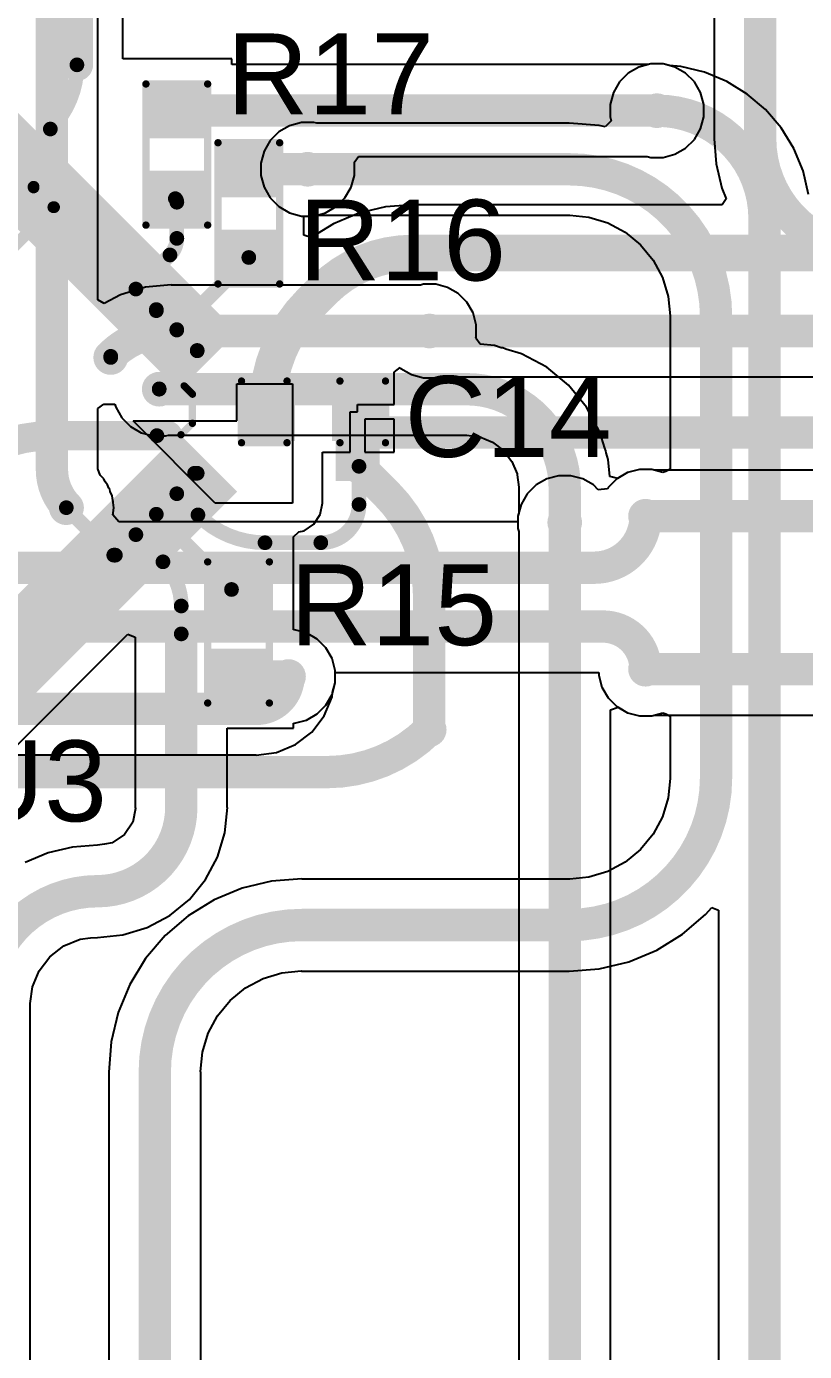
# Model space of a CAD drawing. Header units: millimetres. Extents: x -14 to 145, y 0 to 69.
# Drawn here: x 49.88 to 63.33, y 22.76 to 45.65 of the extents above; entities that cross this region are included whole.
import ezdxf

# ---------------------------------------------------------------- set-up
doc = ezdxf.new("R2010")
doc.units = ezdxf.units.MM
for name, color, linetype in [('BottomLayer', 5, 'Continuous'), ('TopLayer', 1, 'Continuous'), ('TopOverlay', 2, 'Continuous'), ('TopPaste', 8, 'Continuous'), ('TopSolder', 216, 'Continuous'), ('ViaHoleLayer', 16, 'Continuous')]:
    doc.layers.add(name, color=color, linetype=linetype)
doc.styles.add('Arial', font='', dxfattribs={"height": 0.2})
doc.styles.get('Arial').set_extended_font_data('Arial')

# ---------------------------------------------------------------- blocks, each defined once
blk = doc.blocks.new('48_LQFP__7_7___18')
at = {"layer": 'TopLayer'}
for points in [[(4.86, 1.91), (4.86, 1.59), (3.64, 1.59), (3.64, 1.91)], [(4.86, 1.41), (4.86, 1.09), (3.64, 1.09), (3.64, 1.41)], [(4.86, 0.91), (4.86, 0.59), (3.64, 0.59), (3.64, 0.91)], [(4.86, 0.41), (4.86, 0.09), (3.64, 0.09), (3.64, 0.41)], [(4.86, -0.09), (4.86, -0.41), (3.64, -0.41), (3.64, -0.09)], [(4.86, -0.59), (4.86, -0.91), (3.64, -0.91), (3.64, -0.59)], [(4.86, -1.09), (4.86, -1.41), (3.64, -1.41), (3.64, -1.09)], [(4.86, -1.59), (4.86, -1.91), (3.64, -1.91), (3.64, -1.59)], [(4.86, -2.09), (4.86, -2.41), (3.64, -2.41), (3.64, -2.09)], [(4.86, -2.59), (4.86, -2.91), (3.64, -2.91), (3.64, -2.59)], [(-1.59, -3.64), (-1.59, -4.86), (-1.91, -4.86), (-1.91, -3.64)], [(-1.09, -3.64), (-1.09, -4.86), (-1.41, -4.86), (-1.41, -3.64)], [(-0.59, -3.64), (-0.59, -4.86), (-0.91, -4.86), (-0.91, -3.64)], [(-0.09, -3.64), (-0.09, -4.86), (-0.41, -4.86), (-0.41, -3.64)], [(0.41, -3.64), (0.41, -4.86), (0.09, -4.86), (0.09, -3.64)], [(0.91, -3.64), (0.91, -4.86), (0.59, -4.86), (0.59, -3.64)], [(1.41, -3.64), (1.41, -4.86), (1.09, -4.86), (1.09, -3.64)], [(1.91, -3.64), (1.91, -4.86), (1.59, -4.86), (1.59, -3.64)], [(2.41, -3.64), (2.41, -4.86), (2.09, -4.86), (2.09, -3.64)], [(2.91, -3.64), (2.91, -4.86), (2.59, -4.86), (2.59, -3.64)]]:
    blk.add_hatch(color=1, dxfattribs=at).paths.add_polyline_path(points)
at = {"layer": 'TopPaste'}
for points in [[(4.86, 1.91), (4.86, 1.59), (3.64, 1.59), (3.64, 1.91)], [(4.86, 1.41), (4.86, 1.09), (3.64, 1.09), (3.64, 1.41)], [(4.86, 0.91), (4.86, 0.59), (3.64, 0.59), (3.64, 0.91)], [(4.86, 0.41), (4.86, 0.09), (3.64, 0.09), (3.64, 0.41)], [(4.86, -0.09), (4.86, -0.41), (3.64, -0.41), (3.64, -0.09)], [(4.86, -0.59), (4.86, -0.91), (3.64, -0.91), (3.64, -0.59)], [(4.86, -1.09), (4.86, -1.41), (3.64, -1.41), (3.64, -1.09)], [(4.86, -1.59), (4.86, -1.91), (3.64, -1.91), (3.64, -1.59)], [(4.86, -2.09), (4.86, -2.41), (3.64, -2.41), (3.64, -2.09)], [(4.86, -2.59), (4.86, -2.91), (3.64, -2.91), (3.64, -2.59)], [(-1.59, -3.64), (-1.59, -4.86), (-1.91, -4.86), (-1.91, -3.64)], [(-1.09, -3.64), (-1.09, -4.86), (-1.41, -4.86), (-1.41, -3.64)], [(-0.59, -3.64), (-0.59, -4.86), (-0.91, -4.86), (-0.91, -3.64)], [(-0.09, -3.64), (-0.09, -4.86), (-0.41, -4.86), (-0.41, -3.64)], [(0.41, -3.64), (0.41, -4.86), (0.09, -4.86), (0.09, -3.64)], [(0.91, -3.64), (0.91, -4.86), (0.59, -4.86), (0.59, -3.64)], [(1.41, -3.64), (1.41, -4.86), (1.09, -4.86), (1.09, -3.64)], [(1.91, -3.64), (1.91, -4.86), (1.59, -4.86), (1.59, -3.64)], [(2.41, -3.64), (2.41, -4.86), (2.09, -4.86), (2.09, -3.64)], [(2.91, -3.64), (2.91, -4.86), (2.59, -4.86), (2.59, -3.64)]]:
    blk.add_hatch(color=8, dxfattribs=at).paths.add_polyline_path(points)
at = {"layer": 'TopSolder'}
for points in [[(4.962, 2.512), (4.962, 1.988), (3.538, 1.988), (3.538, 2.512)], [(4.962, 2.012), (4.962, 1.488), (3.538, 1.488), (3.538, 2.012)], [(4.962, 1.512), (4.962, 0.988), (3.538, 0.988), (3.538, 1.512)], [(4.962, 1.012), (4.962, 0.488), (3.538, 0.488), (3.538, 1.012)], [(4.962, 0.512), (4.962, -0.012), (3.538, -0.012), (3.538, 0.512)], [(4.962, 0.012), (4.962, -0.512), (3.538, -0.512), (3.538, 0.012)], [(4.962, -0.488), (4.962, -1.012), (3.538, -1.012), (3.538, -0.488)], [(4.962, -0.988), (4.962, -1.512), (3.538, -1.512), (3.538, -0.988)], [(4.962, -1.488), (4.962, -2.012), (3.538, -2.012), (3.538, -1.488)], [(4.962, -1.988), (4.962, -2.512), (3.538, -2.512), (3.538, -1.988)], [(4.962, -2.488), (4.962, -3.012), (3.538, -3.012), (3.538, -2.488)], [(-1.988, -3.538), (-1.988, -4.962), (-2.512, -4.962), (-2.512, -3.538)], [(-1.488, -3.538), (-1.488, -4.962), (-2.012, -4.962), (-2.012, -3.538)], [(-0.988, -3.538), (-0.988, -4.962), (-1.512, -4.962), (-1.512, -3.538)], [(-0.488, -3.538), (-0.488, -4.962), (-1.012, -4.962), (-1.012, -3.538)], [(0.012, -3.538), (0.012, -4.962), (-0.512, -4.962), (-0.512, -3.538)], [(0.512, -3.538), (0.512, -4.962), (-0.012, -4.962), (-0.012, -3.538)], [(1.012, -3.538), (1.012, -4.962), (0.488, -4.962), (0.488, -3.538)], [(1.512, -3.538), (1.512, -4.962), (0.988, -4.962), (0.988, -3.538)], [(2.012, -3.538), (2.012, -4.962), (1.488, -4.962), (1.488, -3.538)], [(2.512, -3.538), (2.512, -4.962), (1.988, -4.962), (1.988, -3.538)], [(3.012, -3.538), (3.012, -4.962), (2.488, -4.962), (2.488, -3.538)]]:
    blk.add_hatch(color=216, dxfattribs=at).paths.add_polyline_path(points)
at = {"layer": 'TopOverlay', "const_width": 0.127}
for points in [[(3.658, -3.023), (3.658, -3.226)], [(3.302, -3.581), (3.658, -3.226)], [(3.023, -3.581), (3.302, -3.581)]]:
    blk.add_lwpolyline(points, dxfattribs=at)
at = {"layer": 'TopOverlay', "const_width": 0.0635}
for points in [[(3.626, -3.023, 1), (3.689, -3.023, 1)], [(3.626, -3.226, 1), (3.689, -3.226, 1)], [(3.626, -3.226, 1), (3.689, -3.226, 1)], [(2.991, -3.581, 1), (3.054, -3.581, 1)], [(3.27, -3.581, 1), (3.334, -3.581, 1)], [(3.27, -3.581, 1), (3.334, -3.581, 1)]]:
    blk.add_lwpolyline(points, format="xyb", close=True, dxfattribs=at)
blk = doc.blocks.new('R___0603_22')
at = {"layer": 'TopLayer'}
for points in [[(-0.381, 0.4445), (-0.381, -0.4445), (-1.143, -0.4445), (-1.143, 0.4445)], [(1.143, 0.4445), (1.143, -0.4445), (0.381, -0.4445), (0.381, 0.4445)]]:
    blk.add_hatch(color=1, dxfattribs=at).paths.add_polyline_path(points)
at = {"layer": 'TopPaste'}
for points in [[(-0.381, 0.4445), (-0.381, -0.4445), (-1.143, -0.4445), (-1.143, 0.4445)], [(1.143, 0.4445), (1.143, -0.4445), (0.381, -0.4445), (0.381, 0.4445)]]:
    blk.add_hatch(color=8, dxfattribs=at).paths.add_polyline_path(points)
at = {"layer": 'TopSolder'}
for points in [[(-0.2794, 0.5461), (-0.2794, -0.5461), (-1.2446, -0.5461), (-1.2446, 0.5461)], [(1.2446, 0.5461), (1.2446, -0.5461), (0.2794, -0.5461), (0.2794, 0.5461)]]:
    blk.add_hatch(color=216, dxfattribs=at).paths.add_polyline_path(points)
at = {"layer": 'TopOverlay', "const_width": 0.127}
for points in [[(-1.2192, 0.5334), (1.2192, 0.5334)], [(-1.2192, 0.5334), (-1.2192, -0.5334)], [(1.2192, 0.5334), (1.2192, -0.5334)], [(-1.2192, -0.5334), (1.2192, -0.5334)]]:
    blk.add_lwpolyline(points, dxfattribs=at)
at = {"layer": 'TopOverlay', "const_width": 0.0635}
for points in [[(-1.25095, 0.5334, 1), (-1.18745, 0.5334, 1)], [(-1.25095, 0.5334, 1), (-1.18745, 0.5334, 1)], [(1.18745, 0.5334, 1), (1.25095, 0.5334, 1)], [(1.18745, 0.5334, 1), (1.25095, 0.5334, 1)], [(-1.25095, -0.5334, 1), (-1.18745, -0.5334, 1)], [(-1.25095, -0.5334, 1), (-1.18745, -0.5334, 1)], [(1.18745, -0.5334, 1), (1.25095, -0.5334, 1)], [(1.18745, -0.5334, 1), (1.25095, -0.5334, 1)]]:
    blk.add_lwpolyline(points, format="xyb", close=True, dxfattribs=at)
blk = doc.blocks.new('R___0603_23')
at = {"layer": 'TopLayer'}
for points in [[(-0.381, 0.4445), (-0.381, -0.4445), (-1.143, -0.4445), (-1.143, 0.4445)], [(1.143, 0.4445), (1.143, -0.4445), (0.381, -0.4445), (0.381, 0.4445)]]:
    blk.add_hatch(color=1, dxfattribs=at).paths.add_polyline_path(points)
at = {"layer": 'TopPaste'}
for points in [[(-0.381, 0.4445), (-0.381, -0.4445), (-1.143, -0.4445), (-1.143, 0.4445)], [(1.143, 0.4445), (1.143, -0.4445), (0.381, -0.4445), (0.381, 0.4445)]]:
    blk.add_hatch(color=8, dxfattribs=at).paths.add_polyline_path(points)
at = {"layer": 'TopSolder'}
for points in [[(-0.2794, 0.5461), (-0.2794, -0.5461), (-1.2446, -0.5461), (-1.2446, 0.5461)], [(1.2446, 0.5461), (1.2446, -0.5461), (0.2794, -0.5461), (0.2794, 0.5461)]]:
    blk.add_hatch(color=216, dxfattribs=at).paths.add_polyline_path(points)
at = {"layer": 'TopOverlay', "const_width": 0.127}
for points in [[(-1.2192, 0.5334), (1.2192, 0.5334)], [(-1.2192, 0.5334), (-1.2192, -0.5334)], [(1.2192, 0.5334), (1.2192, -0.5334)], [(-1.2192, -0.5334), (1.2192, -0.5334)]]:
    blk.add_lwpolyline(points, dxfattribs=at)
at = {"layer": 'TopOverlay', "const_width": 0.0635}
for points in [[(-1.25095, 0.5334, 1), (-1.18745, 0.5334, 1)], [(-1.25095, 0.5334, 1), (-1.18745, 0.5334, 1)], [(1.18745, 0.5334, 1), (1.25095, 0.5334, 1)], [(1.18745, 0.5334, 1), (1.25095, 0.5334, 1)], [(-1.25095, -0.5334, 1), (-1.18745, -0.5334, 1)], [(-1.25095, -0.5334, 1), (-1.18745, -0.5334, 1)], [(1.18745, -0.5334, 1), (1.25095, -0.5334, 1)], [(1.18745, -0.5334, 1), (1.25095, -0.5334, 1)]]:
    blk.add_lwpolyline(points, format="xyb", close=True, dxfattribs=at)
blk = doc.blocks.new('R___0603_24')
at = {"layer": 'TopLayer'}
for points in [[(-0.381, 0.4445), (-0.381, -0.4445), (-1.143, -0.4445), (-1.143, 0.4445)], [(1.143, 0.4445), (1.143, -0.4445), (0.381, -0.4445), (0.381, 0.4445)]]:
    blk.add_hatch(color=1, dxfattribs=at).paths.add_polyline_path(points)
at = {"layer": 'TopPaste'}
for points in [[(-0.381, 0.4445), (-0.381, -0.4445), (-1.143, -0.4445), (-1.143, 0.4445)], [(1.143, 0.4445), (1.143, -0.4445), (0.381, -0.4445), (0.381, 0.4445)]]:
    blk.add_hatch(color=8, dxfattribs=at).paths.add_polyline_path(points)
at = {"layer": 'TopSolder'}
for points in [[(-0.2794, 0.5461), (-0.2794, -0.5461), (-1.2446, -0.5461), (-1.2446, 0.5461)], [(1.2446, 0.5461), (1.2446, -0.5461), (0.2794, -0.5461), (0.2794, 0.5461)]]:
    blk.add_hatch(color=216, dxfattribs=at).paths.add_polyline_path(points)
at = {"layer": 'TopOverlay', "const_width": 0.127}
for points in [[(1.2192, 0.5334), (-1.2192, 0.5334)], [(-1.2192, -0.5334), (-1.2192, 0.5334)], [(1.2192, -0.5334), (1.2192, 0.5334)], [(1.2192, -0.5334), (-1.2192, -0.5334)]]:
    blk.add_lwpolyline(points, dxfattribs=at)
at = {"layer": 'TopOverlay', "const_width": 0.0635}
for points in [[(-1.25095, 0.5334, 1), (-1.18745, 0.5334, 1)], [(-1.25095, 0.5334, 1), (-1.18745, 0.5334, 1)], [(1.18745, 0.5334, 1), (1.25095, 0.5334, 1)], [(1.18745, 0.5334, 1), (1.25095, 0.5334, 1)], [(-1.25095, -0.5334, 1), (-1.18745, -0.5334, 1)], [(-1.25095, -0.5334, 1), (-1.18745, -0.5334, 1)], [(1.18745, -0.5334, 1), (1.25095, -0.5334, 1)], [(1.18745, -0.5334, 1), (1.25095, -0.5334, 1)]]:
    blk.add_lwpolyline(points, format="xyb", close=True, dxfattribs=at)
blk = doc.blocks.new('C___0603_53')
at = {"layer": 'TopLayer'}
for points in [[(-0.381, 0.445), (-0.381, -0.445), (-1.143, -0.445), (-1.143, 0.445)], [(1.143, 0.445), (1.143, -0.445), (0.381, -0.445), (0.381, 0.445)]]:
    blk.add_hatch(color=1, dxfattribs=at).paths.add_polyline_path(points)
at = {"layer": 'TopPaste'}
for points in [[(-0.381, 0.445), (-0.381, -0.445), (-1.143, -0.445), (-1.143, 0.445)], [(1.143, 0.445), (1.143, -0.445), (0.381, -0.445), (0.381, 0.445)]]:
    blk.add_hatch(color=8, dxfattribs=at).paths.add_polyline_path(points)
at = {"layer": 'TopSolder'}
for points in [[(-0.321, 0.504), (-0.321, -0.504), (-1.203, -0.504), (-1.203, 0.504)], [(1.203, 0.504), (1.203, -0.504), (0.321, -0.504), (0.321, 0.504)]]:
    blk.add_hatch(color=216, dxfattribs=at).paths.add_polyline_path(points)
at = {"layer": 'TopOverlay', "const_width": 0.127}
for points in [[(-0.457, 0.533), (-1.245, 0.533)], [(-1.245, 0.533), (-1.245, -0.533)], [(1.245, 0.533), (0.457, 0.533)], [(1.245, 0.533), (1.245, -0.533)], [(-0.457, -0.533), (-1.245, -0.533)], [(1.245, -0.533), (0.457, -0.533)]]:
    blk.add_lwpolyline(points, dxfattribs=at)
at = {"layer": 'TopOverlay', "const_width": 0.0635}
for points in [[(-1.276, 0.533, 1), (-1.213, 0.533, 1)], [(-1.276, 0.533, 1), (-1.213, 0.533, 1)], [(-0.489, 0.533, 1), (-0.425, 0.533, 1)], [(0.425, 0.533, 1), (0.489, 0.533, 1)], [(1.213, 0.533, 1), (1.276, 0.533, 1)], [(1.213, 0.533, 1), (1.276, 0.533, 1)], [(-1.276, -0.533, 1), (-1.213, -0.533, 1)], [(-1.276, -0.533, 1), (-1.213, -0.533, 1)], [(-0.489, -0.533, 1), (-0.425, -0.533, 1)], [(0.425, -0.533, 1), (0.489, -0.533, 1)], [(1.213, -0.533, 1), (1.276, -0.533, 1)], [(1.213, -0.533, 1), (1.276, -0.533, 1)]]:
    blk.add_lwpolyline(points, format="xyb", close=True, dxfattribs=at)

msp = doc.modelspace()

# ---------------------------------------------------------------- hatches: boundary and pattern name
at = {"layer": 'BottomLayer'}
h = msp.add_hatch(color=5, dxfattribs=at)
edge = h.paths.add_edge_path()
edge.add_arc((60.782, 44.196), 0.3, 0, 360)
h = msp.add_hatch(color=5, dxfattribs=at)
edge = h.paths.add_edge_path()
edge.add_arc((54.743, 43.184), 0.3, 0, 360)
h = msp.add_hatch(color=5, dxfattribs=at)
edge = h.paths.add_edge_path()
edge.add_arc((56.851, 40.39), 0.3, 0, 360)
h = msp.add_hatch(color=5, dxfattribs=at)
edge = h.paths.add_edge_path()
edge.add_arc((51.339, 39.933), 0.3, 0, 360)
h = msp.add_hatch(color=5, dxfattribs=at)
edge = h.paths.add_edge_path()
edge.add_arc((52.178, 39.385), 0.3, 0, 360)
h = msp.add_hatch(color=5, dxfattribs=at)
edge = h.paths.add_edge_path()
edge.add_arc((55.632, 38.053), 0.3, 0, 360)
h = msp.add_hatch(color=5, dxfattribs=at)
edge = h.paths.add_edge_path()
edge.add_arc((50.571, 37.338), 0.3, 0, 360)
h = msp.add_hatch(color=5, dxfattribs=at)
edge = h.paths.add_edge_path()
edge.add_arc((59.188, 37.083), 0.3, 0, 360)
h = msp.add_hatch(color=5, dxfattribs=at)
edge = h.paths.add_edge_path()
edge.add_arc((60.585, 37.19), 0.3, 0, 360)
h = msp.add_hatch(color=5, dxfattribs=at)
edge = h.paths.add_edge_path()
edge.add_arc((60.585, 34.548), 0.3, 0, 360)
h = msp.add_hatch(color=5, dxfattribs=at)
edge = h.paths.add_edge_path()
edge.add_arc((54.413, 34.421), 0.3, 0, 360)
h = msp.add_hatch(color=5, dxfattribs=at)
edge = h.paths.add_edge_path()
edge.add_arc((56.845, 33.503), 0.3, 0, 360)
at = {"layer": 'TopLayer'}
h = msp.add_hatch(color=1, dxfattribs=at)
edge = h.paths.add_edge_path()
edge.add_arc((60.782, 44.196), 0.3, 0, 360)
h = msp.add_hatch(color=1, dxfattribs=at)
edge = h.paths.add_edge_path()
edge.add_arc((54.743, 43.184), 0.3, 0, 360)
h = msp.add_hatch(color=1, dxfattribs=at)
edge = h.paths.add_edge_path()
edge.add_arc((56.851, 40.39), 0.3, 0, 360)
h = msp.add_hatch(color=1, dxfattribs=at)
edge = h.paths.add_edge_path()
edge.add_arc((51.339, 39.933), 0.3, 0, 360)
h = msp.add_hatch(color=1, dxfattribs=at)
edge = h.paths.add_edge_path()
edge.add_arc((52.178, 39.385), 0.3, 0, 360)
msp.add_hatch(color=1, dxfattribs=at).paths.add_polyline_path([(55.226, 37.799), (55.988, 37.799), (55.988, 39.425), (55.226, 39.425)])
h = msp.add_hatch(color=1, dxfattribs=at)
edge = h.paths.add_edge_path()
edge.add_arc((55.632, 38.053), 0.3, 0, 360)
h = msp.add_hatch(color=1, dxfattribs=at)
edge = h.paths.add_edge_path()
edge.add_arc((50.571, 37.338), 0.3, 0, 360)
h = msp.add_hatch(color=1, dxfattribs=at)
edge = h.paths.add_edge_path()
edge.add_arc((59.188, 37.083), 0.3, 0, 360)
h = msp.add_hatch(color=1, dxfattribs=at)
edge = h.paths.add_edge_path()
edge.add_arc((60.585, 37.19), 0.3, 0, 360)
h = msp.add_hatch(color=1, dxfattribs=at)
edge = h.paths.add_edge_path()
edge.add_arc((60.585, 34.548), 0.3, 0, 360)
h = msp.add_hatch(color=1, dxfattribs=at)
edge = h.paths.add_edge_path()
edge.add_arc((54.413, 34.421), 0.3, 0, 360)
h = msp.add_hatch(color=1, dxfattribs=at)
edge = h.paths.add_edge_path()
edge.add_arc((56.845, 33.503), 0.3, 0, 360)
at = {"layer": 'ViaHoleLayer'}
h = msp.add_hatch(color=16, dxfattribs=at)
edge = h.paths.add_edge_path()
edge.add_arc((60.782, 44.196), 0.15, 0, 360)
h = msp.add_hatch(color=16, dxfattribs=at)
edge = h.paths.add_edge_path()
edge.add_arc((54.743, 43.184), 0.15, 0, 360)
h = msp.add_hatch(color=16, dxfattribs=at)
edge = h.paths.add_edge_path()
edge.add_arc((56.851, 40.39), 0.15, 0, 360)
h = msp.add_hatch(color=16, dxfattribs=at)
edge = h.paths.add_edge_path()
edge.add_arc((51.339, 39.933), 0.15, 0, 360)
h = msp.add_hatch(color=16, dxfattribs=at)
edge = h.paths.add_edge_path()
edge.add_arc((52.178, 39.385), 0.15, 0, 360)
h = msp.add_hatch(color=16, dxfattribs=at)
edge = h.paths.add_edge_path()
edge.add_arc((55.632, 38.053), 0.15, 0, 360)
h = msp.add_hatch(color=16, dxfattribs=at)
edge = h.paths.add_edge_path()
edge.add_arc((50.571, 37.338), 0.15, 0, 360)
h = msp.add_hatch(color=16, dxfattribs=at)
edge = h.paths.add_edge_path()
edge.add_arc((60.585, 37.19), 0.15, 0, 360)
h = msp.add_hatch(color=16, dxfattribs=at)
edge = h.paths.add_edge_path()
edge.add_arc((59.188, 37.083), 0.15, 0, 360)
h = msp.add_hatch(color=16, dxfattribs=at)
edge = h.paths.add_edge_path()
edge.add_arc((54.413, 34.421), 0.15, 0, 360)
h = msp.add_hatch(color=16, dxfattribs=at)
edge = h.paths.add_edge_path()
edge.add_arc((60.585, 34.548), 0.15, 0, 360)
h = msp.add_hatch(color=16, dxfattribs=at)
edge = h.paths.add_edge_path()
edge.add_arc((56.845, 33.503), 0.15, 0, 360)

# ---------------------------------------------------------------- linework, layer by layer
at = {"layer": 'BottomLayer'}
for p, q in [((51.118, 40.928), (51.118, 56.94)), ((60.47, 44.949), (60.286, 44.843)), ((60.676, 45.004), (60.47, 44.949)), ((60.889, 45.004), (60.676, 45.004)), ((60.998, 44.975), (60.889, 45.004)), ((61.198, 44.959), (60.998, 44.975)), ((61.603, 44.862), (61.198, 44.959)), ((60.136, 44.692), (60.029, 44.508)), ((60.286, 44.843), (60.136, 44.692)), ((61.988, 44.702), (61.603, 44.862)), ((62.343, 44.484), (61.988, 44.702)), ((60.029, 44.508), (59.974, 44.302)), ((62.66, 44.214), (62.343, 44.484)), ((59.974, 44.302), (59.974, 44.09)), ((62.931, 43.897), (62.66, 44.214)), ((54.637, 43.992), (54.431, 43.937)), ((54.849, 43.992), (54.637, 43.992)), ((54.901, 43.978), (54.849, 43.992)), ((59.264, 43.978), (54.901, 43.978)), ((59.786, 43.941), (59.264, 43.982)), ((59.264, 43.982), (59.264, 43.978)), ((59.992, 44.022), (59.889, 43.916)), ((59.974, 44.09), (59.992, 44.022)), ((54.247, 43.831), (54.096, 43.68)), ((54.431, 43.937), (54.247, 43.831)), ((59.889, 43.916), (59.786, 43.941)), ((63.148, 43.542), (62.931, 43.897)), ((53.99, 43.496), (53.935, 43.291)), ((54.096, 43.68), (53.99, 43.496)), ((63.308, 43.157), (63.148, 43.542)), ((53.935, 43.291), (53.935, 43.078)), ((53.935, 43.078), (53.99, 42.872)), ((63.405, 42.751), (63.308, 43.157)), ((53.99, 42.872), (54.096, 42.688)), ((54.096, 42.688), (54.247, 42.538)), ((54.247, 42.538), (54.431, 42.431)), ((54.431, 42.431), (54.637, 42.376)), ((54.637, 42.376), (54.849, 42.376)), ((54.849, 42.376), (54.901, 42.39)), ((54.901, 42.39), (59.264, 42.39)), ((59.264, 42.39), (59.275, 42.391)), ((59.275, 42.391), (59.605, 42.359)), ((59.605, 42.359), (59.933, 42.259)), ((59.933, 42.259), (60.235, 42.098)), ((60.235, 42.098), (60.5, 41.88)), ((60.5, 41.88), (60.718, 41.616)), ((60.718, 41.616), (60.879, 41.313)), ((60.879, 41.313), (60.979, 40.985)), ((51.511, 41.015), (51.226, 40.863)), ((51.94, 41.145), (51.511, 41.015)), ((52.386, 41.189), (51.94, 41.145)), ((52.386, 41.184), (52.386, 41.189)), ((56.693, 41.184), (52.386, 41.184)), ((56.745, 41.198), (56.693, 41.184)), ((56.958, 41.198), (56.745, 41.198)), ((57.163, 41.143), (56.958, 41.198)), ((57.347, 41.037), (57.163, 41.143)), ((57.498, 40.886), (57.347, 41.037)), ((60.979, 40.985), (61.011, 40.655)), ((51.226, 40.863), (51.118, 40.928)), ((57.604, 40.702), (57.498, 40.886)), ((57.659, 40.497), (57.604, 40.702)), ((61.011, 40.655), (61.01, 40.644)), ((61.01, 40.644), (61.01, 38.004)), ((57.659, 40.284), (57.659, 40.497)), ((57.654, 40.266), (57.659, 40.284)), ((57.727, 40.161), (57.654, 40.266)), ((57.974, 40.137), (57.727, 40.161)), ((58.09, 40.102), (57.974, 40.137)), ((58.12, 40.098), (58.09, 40.102)), ((58.167, 40.078), (58.12, 40.098)), ((58.443, 39.994), (58.167, 40.078)), ((58.876, 39.763), (58.443, 39.994)), ((59.255, 39.452), (58.876, 39.763)), ((59.566, 39.073), (59.255, 39.452)), ((51.118, 39.052), (51.218, 39.129)), ((51.118, 38.01), (51.118, 39.052)), ((51.218, 39.129), (51.233, 39.125)), ((51.233, 39.125), (51.411, 39.125)), ((51.411, 39.125), (51.425, 39.074)), ((51.425, 39.074), (51.531, 38.889)), ((59.797, 38.641), (59.566, 39.073)), ((51.531, 38.889), (51.682, 38.739)), ((51.682, 38.739), (51.866, 38.632)), ((51.866, 38.632), (52.072, 38.577)), ((52.072, 38.577), (52.284, 38.577)), ((52.284, 38.577), (52.336, 38.591)), ((52.336, 38.591), (57.486, 38.591)), ((57.486, 38.591), (57.493, 38.592)), ((57.493, 38.592), (57.708, 38.564)), ((57.708, 38.564), (57.709, 38.564)), ((57.709, 38.564), (57.722, 38.562)), ((57.722, 38.562), (57.941, 38.471)), ((57.941, 38.471), (58.129, 38.327)), ((59.881, 38.365), (59.797, 38.641)), ((58.129, 38.327), (58.274, 38.138)), ((59.9, 38.318), (59.881, 38.365)), ((59.904, 38.287), (59.9, 38.318)), ((59.939, 38.172), (59.904, 38.287)), ((51.158, 37.9), (51.118, 38.01)), ((58.274, 38.138), (58.364, 37.92)), ((59.968, 37.878), (59.939, 38.172)), ((60.479, 37.998), (60.273, 37.943)), ((60.691, 37.998), (60.479, 37.998)), ((60.883, 37.946), (60.691, 37.998)), ((61.01, 38.004), (60.935, 37.961)), ((51.218, 37.834), (51.158, 37.9)), ((51.246, 37.785), (51.218, 37.834)), ((51.285, 37.735), (51.246, 37.785)), ((58.364, 37.92), (58.366, 37.907)), ((58.366, 37.907), (58.366, 37.906)), ((58.366, 37.906), (58.395, 37.691)), ((60.011, 37.863), (59.968, 37.878)), ((60.099, 37.842), (60.011, 37.863)), ((60.273, 37.943), (60.099, 37.842)), ((60.935, 37.961), (60.883, 37.946)), ((51.309, 37.677), (51.285, 37.735)), ((51.324, 37.65), (51.309, 37.677)), ((51.332, 37.62), (51.324, 37.65)), ((51.364, 37.544), (51.332, 37.62)), ((51.375, 37.462), (51.364, 37.544)), ((58.395, 37.691), (58.394, 37.684)), ((58.394, 37.684), (58.394, 37.241)), ((51.379, 37.444), (51.375, 37.462)), ((51.379, 37.426), (51.379, 37.444)), ((51.391, 37.338), (51.379, 37.426)), ((51.379, 37.25), (51.391, 37.338)), ((51.376, 37.212), (51.377, 37.222)), ((51.478, 37.095), (51.376, 37.212)), ((51.377, 37.222), (51.379, 37.232)), ((51.379, 37.232), (51.379, 37.25)), ((58.38, 37.095), (51.478, 37.095)), ((58.394, 37.241), (58.38, 37.19)), ((58.38, 37.19), (58.38, 37.095)), ((55.221, 34.315), (55.221, 34.491)), ((55.221, 34.491), (59.777, 34.491)), ((59.777, 34.491), (59.777, 34.442)), ((59.777, 34.442), (59.832, 34.236)), ((55.165, 34.07), (55.176, 34.146)), ((55.176, 34.146), (55.221, 34.315)), ((59.832, 34.236), (59.938, 34.052)), ((55.03, 33.742), (55.165, 34.07)), ((59.938, 34.052), (60.089, 33.902)), ((60.089, 33.902), (60.273, 33.795)), ((54.814, 33.461), (55.03, 33.742)), ((60.273, 33.795), (60.479, 33.74)), ((60.479, 33.74), (60.691, 33.74)), ((60.691, 33.74), (60.883, 33.792)), ((60.883, 33.792), (60.935, 33.777)), ((60.935, 33.777), (61.01, 33.734)), ((61.01, 33.734), (61.01, 32.669)), ((54.533, 33.245), (54.814, 33.461)), ((54.205, 33.11), (54.533, 33.245)), ((40.976, 33.068), (53.854, 33.068)), ((53.854, 33.063), (54.205, 33.11)), ((53.854, 33.068), (53.854, 33.063)), ((61.011, 32.658), (60.979, 32.328)), ((61.01, 32.669), (61.011, 32.658)), ((60.979, 32.328), (60.879, 32)), ((60.879, 32), (60.718, 31.697)), ((60.718, 31.697), (60.5, 31.432)), ((60.5, 31.432), (60.235, 31.215)), ((60.235, 31.215), (59.933, 31.053)), ((54.641, 30.926), (54.119, 30.885)), ((54.641, 30.923), (54.641, 30.926)), ((59.264, 30.923), (54.641, 30.923)), ((59.275, 30.921), (59.264, 30.923)), ((59.605, 30.954), (59.275, 30.921)), ((59.933, 31.053), (59.605, 30.954)), ((53.61, 30.763), (53.126, 30.563)), ((54.119, 30.885), (53.61, 30.763)), ((53.126, 30.563), (52.679, 30.289)), ((52.679, 30.289), (52.281, 29.949)), ((61.226, 29.968), (61.624, 30.309)), ((61.624, 30.309), (61.729, 30.431)), ((61.729, 30.431), (61.848, 30.387)), ((61.848, 30.387), (61.848, 12.78)), ((52.281, 29.949), (51.941, 29.55)), ((60.779, 29.695), (61.226, 29.968)), ((51.941, 29.55), (51.667, 29.104)), ((60.296, 29.494), (60.779, 29.695)), ((53.972, 29.204), (54.3, 29.303)), ((54.3, 29.303), (54.63, 29.336)), ((54.63, 29.336), (54.641, 29.334)), ((54.641, 29.334), (59.264, 29.334)), ((59.264, 29.331), (59.786, 29.372)), ((59.264, 29.334), (59.264, 29.331)), ((59.786, 29.372), (60.296, 29.494)), ((51.667, 29.104), (51.467, 28.62)), ((53.67, 29.042), (53.972, 29.204)), ((53.405, 28.825), (53.67, 29.042)), ((51.467, 28.62), (51.345, 28.111)), ((53.188, 28.56), (53.405, 28.825)), ((53.026, 28.258), (53.188, 28.56)), ((52.927, 27.93), (53.026, 28.258)), ((51.345, 28.111), (51.304, 27.589)), ((52.894, 27.6), (52.927, 27.93)), ((51.304, 27.589), (51.307, 27.589)), ((51.307, 27.589), (51.307, 7.909)), ((52.896, 27.589), (52.894, 27.6)), ((52.896, 7.909), (52.896, 27.589))]:
    msp.add_line(p, q, dxfattribs=at)
at = {"layer": 'BottomLayer', "const_width": 0.559}
for points in [[(50.323, 37.998), (50.323, 60.245)], [(54.743, 43.184), (59.264, 43.184)], [(62.642, 12.78), (62.642, 42.336)], [(61.804, 32.669), (61.804, 40.644)], [(52.386, 40.39), (56.851, 40.39)], [(51.339, 39.933), (51.347, 39.941)], [(52.178, 39.385), (57.486, 39.385)], [(59.188, 37.083), (59.188, 37.684)], [(48.317, 36.301), (59.696, 36.301)], [(48.241, 35.285), (59.848, 35.285)], [(60.574, 34.548), (60.585, 34.548)], [(40.976, 33.862), (53.854, 33.862)], [(44.913, 32.77), (55.077, 32.77)], [(54.641, 30.129), (59.264, 30.129)], [(52.101, 7.751), (52.101, 27.589)]]:
    msp.add_lwpolyline(points, dxfattribs=at)
for points in [[(60.782, 44.196, -0.414214), (62.642, 42.336)], [(59.264, 43.184, -0.414214), (61.804, 40.644)], [(51.515, 40.109, -0.157488), (52.386, 40.39)], [(51.333, 39.954, -0.040166), (51.515, 40.109)], [(57.486, 39.385, -0.063699), (57.914, 39.331)], [(57.914, 39.331, -0.27189), (59.133, 38.112)], [(50.597, 37.338, -0.198912), (50.323, 37.998)], [(59.133, 38.112, -0.063699), (59.188, 37.684)], [(60.585, 37.19, -0.414214), (59.696, 36.301)], [(59.848, 35.285, -0.414214), (60.585, 34.548)], [(54.413, 34.421, -0.414214), (53.854, 33.862)], [(56.845, 33.503, -0.198912), (55.077, 32.77)], [(61.804, 32.669, -0.414214), (59.264, 30.129)], [(52.101, 27.589, -0.414214), (54.641, 30.129)]]:
    msp.add_lwpolyline(points, format="xyb", dxfattribs=at)
at = {"layer": 'BottomLayer', "const_width": 0.279}
for points in [[(60.642, 44.196, 1), (60.922, 44.196, 1)], [(54.603, 43.184, 1), (54.883, 43.184, 1)], [(59.124, 43.184, 1), (59.404, 43.184, 1)], [(59.124, 43.184, 1), (59.404, 43.184, 1)], [(62.503, 42.336, 1), (62.782, 42.336, 1)], [(62.503, 42.336, 1), (62.782, 42.336, 1)], [(61.664, 40.644, 1), (61.944, 40.644, 1)], [(61.664, 40.644, 1), (61.944, 40.644, 1)], [(52.246, 40.39, 1), (52.526, 40.39, 1)], [(52.246, 40.39, 1), (52.526, 40.39, 1)], [(56.711, 40.39, 1), (56.991, 40.39, 1)], [(51.376, 40.109, 1), (51.655, 40.109, 1)], [(51.376, 40.109, 1), (51.655, 40.109, 1)], [(51.194, 39.954, 1), (51.473, 39.954, 1)], [(51.2, 39.933, 1), (51.479, 39.933, 1)], [(51.207, 39.941, 1), (51.487, 39.941, 1)], [(52.038, 39.385, 1), (52.318, 39.385, 1)], [(57.346, 39.385, 1), (57.626, 39.385, 1)], [(57.346, 39.385, 1), (57.626, 39.385, 1)], [(57.775, 39.331, 1), (58.054, 39.331, 1)], [(57.775, 39.331, 1), (58.054, 39.331, 1)], [(50.184, 37.998, 1), (50.463, 37.998, 1)], [(50.184, 37.998, 1), (50.463, 37.998, 1)], [(58.993, 38.112, 1), (59.273, 38.112, 1)], [(58.993, 38.112, 1), (59.273, 38.112, 1)], [(59.048, 37.684, 1), (59.328, 37.684, 1)], [(59.048, 37.684, 1), (59.328, 37.684, 1)], [(50.457, 37.338, 1), (50.736, 37.338, 1)], [(59.048, 37.083, 1), (59.328, 37.083, 1)], [(60.445, 37.19, 1), (60.725, 37.19, 1)], [(59.556, 36.301, 1), (59.836, 36.301, 1)], [(59.556, 36.301, 1), (59.836, 36.301, 1)], [(59.709, 35.285, 1), (59.988, 35.285, 1)], [(59.709, 35.285, 1), (59.988, 35.285, 1)], [(60.434, 34.548, 1), (60.713, 34.548, 1)], [(60.445, 34.548, 1), (60.725, 34.548, 1)], [(60.445, 34.548, 1), (60.725, 34.548, 1)], [(54.273, 34.421, 1), (54.552, 34.421, 1)], [(53.714, 33.862, 1), (53.994, 33.862, 1)], [(53.714, 33.862, 1), (53.994, 33.862, 1)], [(56.705, 33.503, 1), (56.985, 33.503, 1)], [(54.937, 32.77, 1), (55.217, 32.77, 1)], [(54.937, 32.77, 1), (55.217, 32.77, 1)], [(61.664, 32.669, 1), (61.944, 32.669, 1)], [(61.664, 32.669, 1), (61.944, 32.669, 1)], [(54.502, 30.129, 1), (54.781, 30.129, 1)], [(54.502, 30.129, 1), (54.781, 30.129, 1)], [(59.124, 30.129, 1), (59.404, 30.129, 1)], [(59.124, 30.129, 1), (59.404, 30.129, 1)], [(51.962, 27.589, 1), (52.241, 27.589, 1)], [(51.962, 27.589, 1), (52.241, 27.589, 1)]]:
    msp.add_lwpolyline(points, format="xyb", close=True, dxfattribs=at)
at = {"layer": 'TopLayer'}
for p, q in [((51.549, 45.089), (51.549, 54.472)), ((61.773, 52.53), (61.773, 43.711)), ((53.435, 45.089), (51.549, 45.089)), ((53.435, 44.992), (53.435, 45.089)), ((60.632, 44.992), (53.435, 44.992)), ((60.676, 45.004), (60.632, 44.992)), ((60.889, 45.004), (60.676, 45.004)), ((61.094, 44.949), (60.889, 45.004)), ((61.278, 44.843), (61.094, 44.949)), ((61.429, 44.692), (61.278, 44.843)), ((61.535, 44.508), (61.429, 44.692)), ((61.59, 44.302), (61.535, 44.508)), ((61.59, 44.09), (61.59, 44.302)), ((61.535, 43.884), (61.59, 44.09)), ((61.429, 43.7), (61.535, 43.884)), ((61.094, 43.443), (61.278, 43.549)), ((61.278, 43.549), (61.429, 43.7)), ((61.773, 43.711), (61.771, 43.711)), ((61.771, 43.711), (61.805, 43.278)), ((55.548, 43.303), (55.625, 43.404)), ((55.551, 43.291), (55.548, 43.303)), ((55.551, 43.078), (55.551, 43.291)), ((55.625, 43.404), (60.616, 43.404)), ((60.616, 43.404), (60.676, 43.388)), ((60.676, 43.388), (60.889, 43.388)), ((60.889, 43.388), (61.094, 43.443)), ((61.805, 43.278), (61.906, 42.855)), ((55.496, 42.872), (55.551, 43.078)), ((55.389, 42.688), (55.496, 42.872)), ((61.906, 42.855), (61.981, 42.675)), ((55.239, 42.538), (55.389, 42.688)), ((61.981, 42.675), (61.911, 42.569)), ((54.679, 42.048), (54.679, 42.376)), ((54.679, 42.376), (54.849, 42.376)), ((54.849, 42.376), (55.055, 42.431)), ((55.055, 42.431), (55.239, 42.538)), ((55.627, 42.424), (55.19, 42.242)), ((56.088, 42.534), (55.627, 42.424)), ((56.56, 42.571), (56.088, 42.534)), ((56.56, 42.569), (56.56, 42.571)), ((61.911, 42.569), (56.56, 42.569)), ((55.19, 42.242), (54.806, 42.007)), ((54.806, 42.007), (54.679, 42.048)), ((56.242, 39.678), (56.341, 39.757)), ((56.242, 39.12), (56.242, 39.678)), ((56.341, 39.757), (56.355, 39.744)), ((56.355, 39.744), (56.539, 39.637)), ((56.539, 39.637), (56.745, 39.582)), ((53.518, 39.476), (54.483, 39.476)), ((53.518, 38.837), (53.518, 39.476)), ((54.483, 39.476), (54.483, 37.418)), ((56.745, 39.582), (56.958, 39.582)), ((56.958, 39.582), (57.009, 39.596)), ((57.009, 39.596), (63.551, 39.596)), ((55.48, 38.295), (55.48, 38.993)), ((55.48, 38.993), (55.607, 38.993)), ((55.607, 38.993), (55.607, 39.12)), ((55.607, 39.12), (56.242, 39.12)), ((53.143, 37.418), (51.725, 38.837)), ((51.725, 38.837), (53.518, 38.837)), ((56.242, 38.866), (55.734, 38.866)), ((55.734, 38.866), (55.734, 38.295)), ((56.242, 38.295), (56.242, 38.866)), ((55.001, 37.418), (55.001, 38.295)), ((55.001, 38.295), (55.48, 38.295)), ((55.734, 38.295), (56.242, 38.295)), ((60.479, 37.998), (60.273, 37.943)), ((60.691, 37.998), (60.479, 37.998)), ((60.743, 37.984), (60.691, 37.998)), ((58.876, 37.836), (58.692, 37.73)), ((59.081, 37.891), (58.876, 37.836)), ((59.294, 37.891), (59.081, 37.891)), ((59.5, 37.836), (59.294, 37.891)), ((59.684, 37.73), (59.5, 37.836)), ((60.089, 37.836), (59.938, 37.686)), ((60.273, 37.943), (60.089, 37.836)), ((97.838, 37.984), (60.743, 37.984)), ((58.541, 37.58), (58.435, 37.395)), ((58.692, 37.73), (58.541, 37.58)), ((59.768, 37.646), (59.684, 37.73)), ((59.926, 37.665), (59.768, 37.646)), ((59.938, 37.686), (59.926, 37.665)), ((53.905, 37.418), (53.143, 37.418)), ((54.483, 37.418), (53.905, 37.418)), ((54.962, 37.22), (55.001, 37.418)), ((58.435, 37.395), (58.38, 37.19)), ((54.849, 37.052), (54.962, 37.22)), ((58.38, 37.19), (58.38, 36.977)), ((54.502, 36.834), (54.592, 36.922)), ((54.592, 36.922), (54.681, 36.94)), ((54.681, 36.94), (54.849, 37.052)), ((58.38, 36.977), (58.394, 36.926)), ((58.394, 36.926), (58.394, 36.103)), ((54.502, 35.229), (54.502, 36.834)), ((58.394, 36.103), (58.394, 9.809)), ((51.032, 34.548), (51.637, 35.154)), ((51.637, 35.154), (51.764, 35.102)), ((51.764, 35.102), (51.764, 32.161)), ((54.519, 35.229), (54.502, 35.229)), ((54.725, 35.174), (54.519, 35.229)), ((54.909, 35.068), (54.725, 35.174)), ((55.059, 34.917), (54.909, 35.068)), ((55.166, 34.733), (55.059, 34.917)), ((55.221, 34.528), (55.166, 34.733)), ((50.678, 34.195), (51.032, 34.548)), ((55.221, 34.315), (55.221, 34.528)), ((50.562, 34.079), (50.678, 34.195)), ((55.059, 33.925), (55.166, 34.109)), ((55.166, 34.109), (55.221, 34.315)), ((49.617, 33.134), (50.562, 34.079)), ((54.909, 33.775), (55.059, 33.925)), ((59.982, 33.848), (60.109, 33.89)), ((60.109, 33.89), (60.273, 33.795)), ((54.519, 33.613), (54.725, 33.668)), ((54.725, 33.668), (54.909, 33.775)), ((59.982, 9.809), (59.982, 33.848)), ((60.273, 33.795), (60.479, 33.74)), ((60.479, 33.74), (60.691, 33.74)), ((60.691, 33.74), (60.743, 33.754)), ((60.743, 33.754), (97.838, 33.75)), ((53.353, 32.161), (53.353, 33.532)), ((53.353, 33.532), (54.502, 33.532)), ((54.502, 33.532), (54.502, 33.613)), ((54.502, 33.613), (54.519, 33.613)), ((51.767, 32.14), (51.721, 31.908)), ((51.764, 32.161), (51.767, 32.14)), ((53.314, 31.722), (53.357, 32.161)), ((53.357, 32.161), (53.353, 32.161)), ((51.721, 31.908), (51.578, 31.694)), ((51.578, 31.694), (51.363, 31.551)), ((53.186, 31.301), (53.314, 31.722)), ((50.26, 31.374), (49.862, 31.209)), ((50.68, 31.475), (50.26, 31.374)), ((51.111, 31.509), (50.68, 31.475)), ((51.231, 31.524), (51.111, 31.509)), ((51.111, 31.509), (51.111, 31.509)), ((51.363, 31.551), (51.231, 31.524)), ((52.978, 30.913), (53.186, 31.301)), ((52.699, 30.572), (52.978, 30.913)), ((52.359, 30.293), (52.699, 30.572)), ((51.97, 30.086), (52.359, 30.293)), ((51.549, 29.958), (51.97, 30.086)), ((50.286, 29.581), (50.528, 29.767)), ((50.528, 29.767), (50.809, 29.883)), ((50.809, 29.883), (50.987, 29.906)), ((50.987, 29.906), (51.111, 29.915)), ((51.111, 29.915), (51.549, 29.958)), ((51.111, 29.915), (51.111, 29.915)), ((50.101, 29.34), (50.286, 29.581)), ((49.985, 29.059), (50.101, 29.34)), ((49.947, 28.772), (49.985, 29.059)), ((49.949, 28.757), (49.947, 28.772)), ((49.949, 3.036), (49.949, 28.757))]:
    msp.add_line(p, q, dxfattribs=at)
for points, const_width in [([(62.567, 43.711), (62.567, 54.788)], 0.559), ([(50.755, 44.988), (50.755, 54.472)], 0.559), ([(52.482, 44.2), (52.484, 44.198)], 0.559), ([(52.484, 44.198), (60.78, 44.198)], 0.559), ([(60.78, 44.198), (60.782, 44.196)], 0.559), ([(49.653, 43.236), (50.296, 43.879)], 0.254), ([(53.727, 43.184), (54.743, 43.184)], 0.559), ([(47.94, 40.804), (50.006, 42.87)], 0.203), ([(50.006, 42.87), (50.006, 42.882)], 0.203), ([(48.28, 40.462), (50.348, 42.529)], 0.203), ([(50.348, 42.529), (50.36, 42.529)], 0.203), ([(52.482, 41.99), (52.482, 42.615)], 0.254), ([(56.56, 41.736), (64.541, 41.736)], 0.635), ([(51.774, 41.115), (52.364, 41.704)], 0.254), ([(52.481, 40.414), (53.727, 41.66)], 0.254), ([(54.795, 40.876), (55.016, 41.097)], 0.635), ([(51.339, 39.953), (52.128, 40.741)], 0.254), ([(52.128, 40.741), (52.128, 40.761)], 0.254), ([(52.481, 40.407), (52.481, 40.414)], 0.254), ([(56.851, 40.39), (63.709, 40.39)], 0.559), ([(51.339, 39.933), (51.339, 39.953)], 0.254), ([(52.178, 39.391), (52.835, 40.048)], 0.254), ([(52.835, 40.048), (52.835, 40.054)], 0.254), ([(52.178, 39.385), (52.178, 39.391)], 0.254), ([(54.051, 38.964), (54.051, 39.08)], 0.635), ([(55.632, 38.638), (102.139, 38.638)], 0.559), ([(50.328, 38.583), (52.138, 38.583)], 0.508), ([(52.138, 38.583), (52.324, 38.583)], 0.508), ([(52.138, 38.583), (52.788, 37.933)], 0.254), ([(55.632, 38.053), (56.101, 37.584)], 0.559), ([(52.788, 37.933), (52.835, 37.933)], 0.254), ([(55.632, 37.393), (55.632, 38.053)], 0.254), ([(52.481, 37.579), (52.848, 37.213)], 0.254), ([(50.571, 37.338), (51.391, 36.518)], 0.254), ([(52.128, 37.225), (53.428, 35.925)], 0.254), ([(59.188, 37.058), (59.188, 36.103)], 0.559), ([(60.585, 37.19), (105.914, 37.19)], 0.559), ([(51.774, 36.872), (52.242, 36.403)], 0.254), ([(54.006, 36.733), (54.972, 36.733)], 0.254), ([(51.391, 36.518), (51.42, 36.518)], 0.254), ([(59.188, 9.809), (59.188, 36.103)], 0.559), ([(56.845, 33.503), (56.845, 35.788)], 0.559), ([(52.559, 35.158), (52.559, 35.64)], 0.254), ([(52.559, 32.161), (52.559, 35.158)], 0.559), ([(60.585, 34.548), (101.898, 34.544)], 0.559), ([(53.448, 34.421), (53.549, 34.421)], 0.559), ([(53.549, 34.421), (54.413, 34.421)], 0.559)]:
    msp.add_lwpolyline(points, dxfattribs=dict(at, const_width=const_width))
for points, const_width in [([(50.755, 44.988, -0.198912), (50.296, 43.879)], 0.254), ([(64.541, 41.736, -0.414214), (62.567, 43.711)], 0.559), ([(52.457, 42.676, -0.198912), (52.482, 42.615)], 0.254), ([(52.482, 41.99, -0.198912), (52.364, 41.704)], 0.254), ([(55.016, 41.097, -0.198912), (56.56, 41.736)], 0.635), ([(54.051, 39.08, -0.198912), (54.795, 40.876)], 0.635), ([(48.532, 37.839, -0.198912), (50.328, 38.583)], 0.508), ([(56.101, 37.584, -0.198912), (56.845, 35.788)], 0.559), ([(54.006, 36.733, -0.198912), (52.848, 37.213)], 0.254), ([(55.632, 37.393, -0.414214), (54.972, 36.733)], 0.254), ([(52.242, 36.403, -0.198912), (52.559, 35.64)], 0.254), ([(52.559, 32.161, -0.414214), (51.111, 30.713)], 0.559), ([(49.155, 28.757, -0.414214), (51.111, 30.713)], 0.559)]:
    msp.add_lwpolyline(points, format="xyb", dxfattribs=dict(at, const_width=const_width))
for points, const_width in [([(50.615, 44.988, 1), (50.895, 44.988, 1)], 0.279), ([(50.692, 44.988, 1), (50.819, 44.988, 1)], 0.127), ([(52.343, 44.2, 1), (52.622, 44.2, 1)], 0.279), ([(52.345, 44.198, 1), (52.624, 44.198, 1)], 0.279), ([(52.345, 44.198, 1), (52.624, 44.198, 1)], 0.279), ([(60.64, 44.198, 1), (60.92, 44.198, 1)], 0.279), ([(60.64, 44.198, 1), (60.92, 44.198, 1)], 0.279), ([(60.642, 44.196, 1), (60.922, 44.196, 1)], 0.279), ([(50.232, 43.879, 1), (50.359, 43.879, 1)], 0.127), ([(50.232, 43.879, 1), (50.359, 43.879, 1)], 0.127), ([(62.427, 43.711, 1), (62.706, 43.711, 1)], 0.279), ([(62.427, 43.711, 1), (62.706, 43.711, 1)], 0.279), ([(53.587, 43.184, 1), (53.867, 43.184, 1)], 0.279), ([(54.603, 43.184, 1), (54.883, 43.184, 1)], 0.279), ([(49.955, 42.882, 1), (50.057, 42.882, 1)], 0.102), ([(49.955, 42.87, 1), (50.057, 42.87, 1)], 0.102), ([(49.955, 42.87, 1), (50.057, 42.87, 1)], 0.102), ([(52.393, 42.676, 1), (52.52, 42.676, 1)], 0.127), ([(50.297, 42.529, 1), (50.398, 42.529, 1)], 0.102), ([(50.297, 42.529, 1), (50.398, 42.529, 1)], 0.102), ([(50.309, 42.529, 1), (50.411, 42.529, 1)], 0.102), ([(52.419, 42.615, 1), (52.546, 42.615, 1)], 0.127), ([(52.419, 42.615, 1), (52.546, 42.615, 1)], 0.127), ([(52.419, 41.99, 1), (52.546, 41.99, 1)], 0.127), ([(52.419, 41.99, 1), (52.546, 41.99, 1)], 0.127), ([(56.401, 41.736, 1), (56.718, 41.736, 1)], 0.318), ([(56.401, 41.736, 1), (56.718, 41.736, 1)], 0.318), ([(52.3, 41.704, 1), (52.427, 41.704, 1)], 0.127), ([(52.3, 41.704, 1), (52.427, 41.704, 1)], 0.127), ([(53.663, 41.66, 1), (53.79, 41.66, 1)], 0.127), ([(51.711, 41.115, 1), (51.838, 41.115, 1)], 0.127), ([(54.858, 41.097, 1), (55.175, 41.097, 1)], 0.318), ([(54.858, 41.097, 1), (55.175, 41.097, 1)], 0.318), ([(54.636, 40.876, 1), (54.954, 40.876, 1)], 0.318), ([(54.636, 40.876, 1), (54.954, 40.876, 1)], 0.318), ([(52.064, 40.761, 1), (52.191, 40.761, 1)], 0.127), ([(52.064, 40.741, 1), (52.191, 40.741, 1)], 0.127), ([(52.064, 40.741, 1), (52.191, 40.741, 1)], 0.127), ([(52.418, 40.414, 1), (52.545, 40.414, 1)], 0.127), ([(52.418, 40.414, 1), (52.545, 40.414, 1)], 0.127), ([(52.418, 40.407, 1), (52.545, 40.407, 1)], 0.127), ([(56.711, 40.39, 1), (56.991, 40.39, 1)], 0.279), ([(51.276, 39.953, 1), (51.403, 39.953, 1)], 0.127), ([(51.276, 39.953, 1), (51.403, 39.953, 1)], 0.127), ([(51.276, 39.933, 1), (51.403, 39.933, 1)], 0.127), ([(52.771, 40.054, 1), (52.898, 40.054, 1)], 0.127), ([(52.771, 40.048, 1), (52.898, 40.048, 1)], 0.127), ([(52.771, 40.048, 1), (52.898, 40.048, 1)], 0.127), ([(52.114, 39.391, 1), (52.241, 39.391, 1)], 0.127), ([(52.114, 39.391, 1), (52.241, 39.391, 1)], 0.127), ([(52.114, 39.385, 1), (52.241, 39.385, 1)], 0.127), ([(53.892, 39.08, 1), (54.21, 39.08, 1)], 0.318), ([(53.892, 39.08, 1), (54.21, 39.08, 1)], 0.318), ([(53.892, 38.964, 1), (54.21, 38.964, 1)], 0.318), ([(55.492, 38.638, 1), (55.772, 38.638, 1)], 0.279), ([(50.201, 38.583, 1), (50.455, 38.583, 1)], 0.254), ([(50.201, 38.583, 1), (50.455, 38.583, 1)], 0.254), ([(52.011, 38.583, 1), (52.265, 38.583, 1)], 0.254), ([(52.011, 38.583, 1), (52.265, 38.583, 1)], 0.254), ([(52.075, 38.583, 1), (52.202, 38.583, 1)], 0.127), ([(52.197, 38.583, 1), (52.451, 38.583, 1)], 0.254), ([(55.492, 38.053, 1), (55.772, 38.053, 1)], 0.279), ([(52.725, 37.933, 1), (52.852, 37.933, 1)], 0.127), ([(52.725, 37.933, 1), (52.852, 37.933, 1)], 0.127), ([(52.771, 37.933, 1), (52.898, 37.933, 1)], 0.127), ([(55.568, 38.053, 1), (55.695, 38.053, 1)], 0.127), ([(55.962, 37.584, 1), (56.241, 37.584, 1)], 0.279), ([(55.962, 37.584, 1), (56.241, 37.584, 1)], 0.279), ([(52.418, 37.579, 1), (52.545, 37.579, 1)], 0.127), ([(50.508, 37.338, 1), (50.635, 37.338, 1)], 0.127), ([(52.064, 37.225, 1), (52.191, 37.225, 1)], 0.127), ([(52.784, 37.213, 1), (52.911, 37.213, 1)], 0.127), ([(52.784, 37.213, 1), (52.911, 37.213, 1)], 0.127), ([(55.568, 37.393, 1), (55.695, 37.393, 1)], 0.127), ([(55.568, 37.393, 1), (55.695, 37.393, 1)], 0.127), ([(59.048, 37.058, 1), (59.328, 37.058, 1)], 0.279), ([(60.445, 37.19, 1), (60.725, 37.19, 1)], 0.279), ([(51.711, 36.872, 1), (51.838, 36.872, 1)], 0.127), ([(53.943, 36.733, 1), (54.07, 36.733, 1)], 0.127), ([(53.943, 36.733, 1), (54.07, 36.733, 1)], 0.127), ([(54.908, 36.733, 1), (55.035, 36.733, 1)], 0.127), ([(54.908, 36.733, 1), (55.035, 36.733, 1)], 0.127), ([(51.328, 36.518, 1), (51.455, 36.518, 1)], 0.127), ([(51.328, 36.518, 1), (51.455, 36.518, 1)], 0.127), ([(51.357, 36.518, 1), (51.484, 36.518, 1)], 0.127), ([(52.179, 36.403, 1), (52.306, 36.403, 1)], 0.127), ([(52.179, 36.403, 1), (52.306, 36.403, 1)], 0.127), ([(59.048, 36.103, 1), (59.328, 36.103, 1)], 0.279), ([(59.048, 36.103, 1), (59.328, 36.103, 1)], 0.279), ([(53.364, 35.925, 1), (53.491, 35.925, 1)], 0.127), ([(56.705, 35.788, 1), (56.985, 35.788, 1)], 0.279), ([(56.705, 35.788, 1), (56.985, 35.788, 1)], 0.279), ([(52.495, 35.64, 1), (52.622, 35.64, 1)], 0.127), ([(52.495, 35.64, 1), (52.622, 35.64, 1)], 0.127), ([(52.419, 35.158, 1), (52.698, 35.158, 1)], 0.279), ([(52.495, 35.158, 1), (52.622, 35.158, 1)], 0.127), ([(60.445, 34.548, 1), (60.725, 34.548, 1)], 0.279), ([(53.308, 34.421, 1), (53.587, 34.421, 1)], 0.279), ([(53.409, 34.421, 1), (53.689, 34.421, 1)], 0.279), ([(53.409, 34.421, 1), (53.689, 34.421, 1)], 0.279), ([(54.273, 34.421, 1), (54.552, 34.421, 1)], 0.279), ([(56.705, 33.503, 1), (56.985, 33.503, 1)], 0.279), ([(52.419, 32.161, 1), (52.698, 32.161, 1)], 0.279), ([(52.419, 32.161, 1), (52.698, 32.161, 1)], 0.279), ([(50.971, 30.713, 1), (51.25, 30.713, 1)], 0.279), ([(50.971, 30.713, 1), (51.25, 30.713, 1)], 0.279)]:
    msp.add_lwpolyline(points, format="xyb", close=True, dxfattribs=dict(at, const_width=const_width))

# ---------------------------------------------------------------- block references
for name, p, rotation in [('48_LQFP__7_7___18', (47.885, 38.993), 45), ('R___0603_22', (52.482, 43.438), 90), ('R___0603_23', (53.727, 42.422), 90), ('C___0603_53', (54.845, 38.993), 180), ('R___0603_24', (53.549, 35.183), 270)]:
    msp.add_blockref(name, p, dxfattribs=dict(rotation=rotation))

# ---------------------------------------------------------------- texts
at = {"layer": 'TopOverlay', "style": 'Arial'}
for s, p in [('R17', (53.347, 44.133)), ('R16', (54.592, 41.263)), ('C14', (56.42, 38.215)), ('R15', (54.439, 34.963)), ('U3', (48.779, 31.92))]:
    msp.add_text(s, height=1.397, dxfattribs=at).set_placement(p)

doc.saveas('drawing.dxf')
